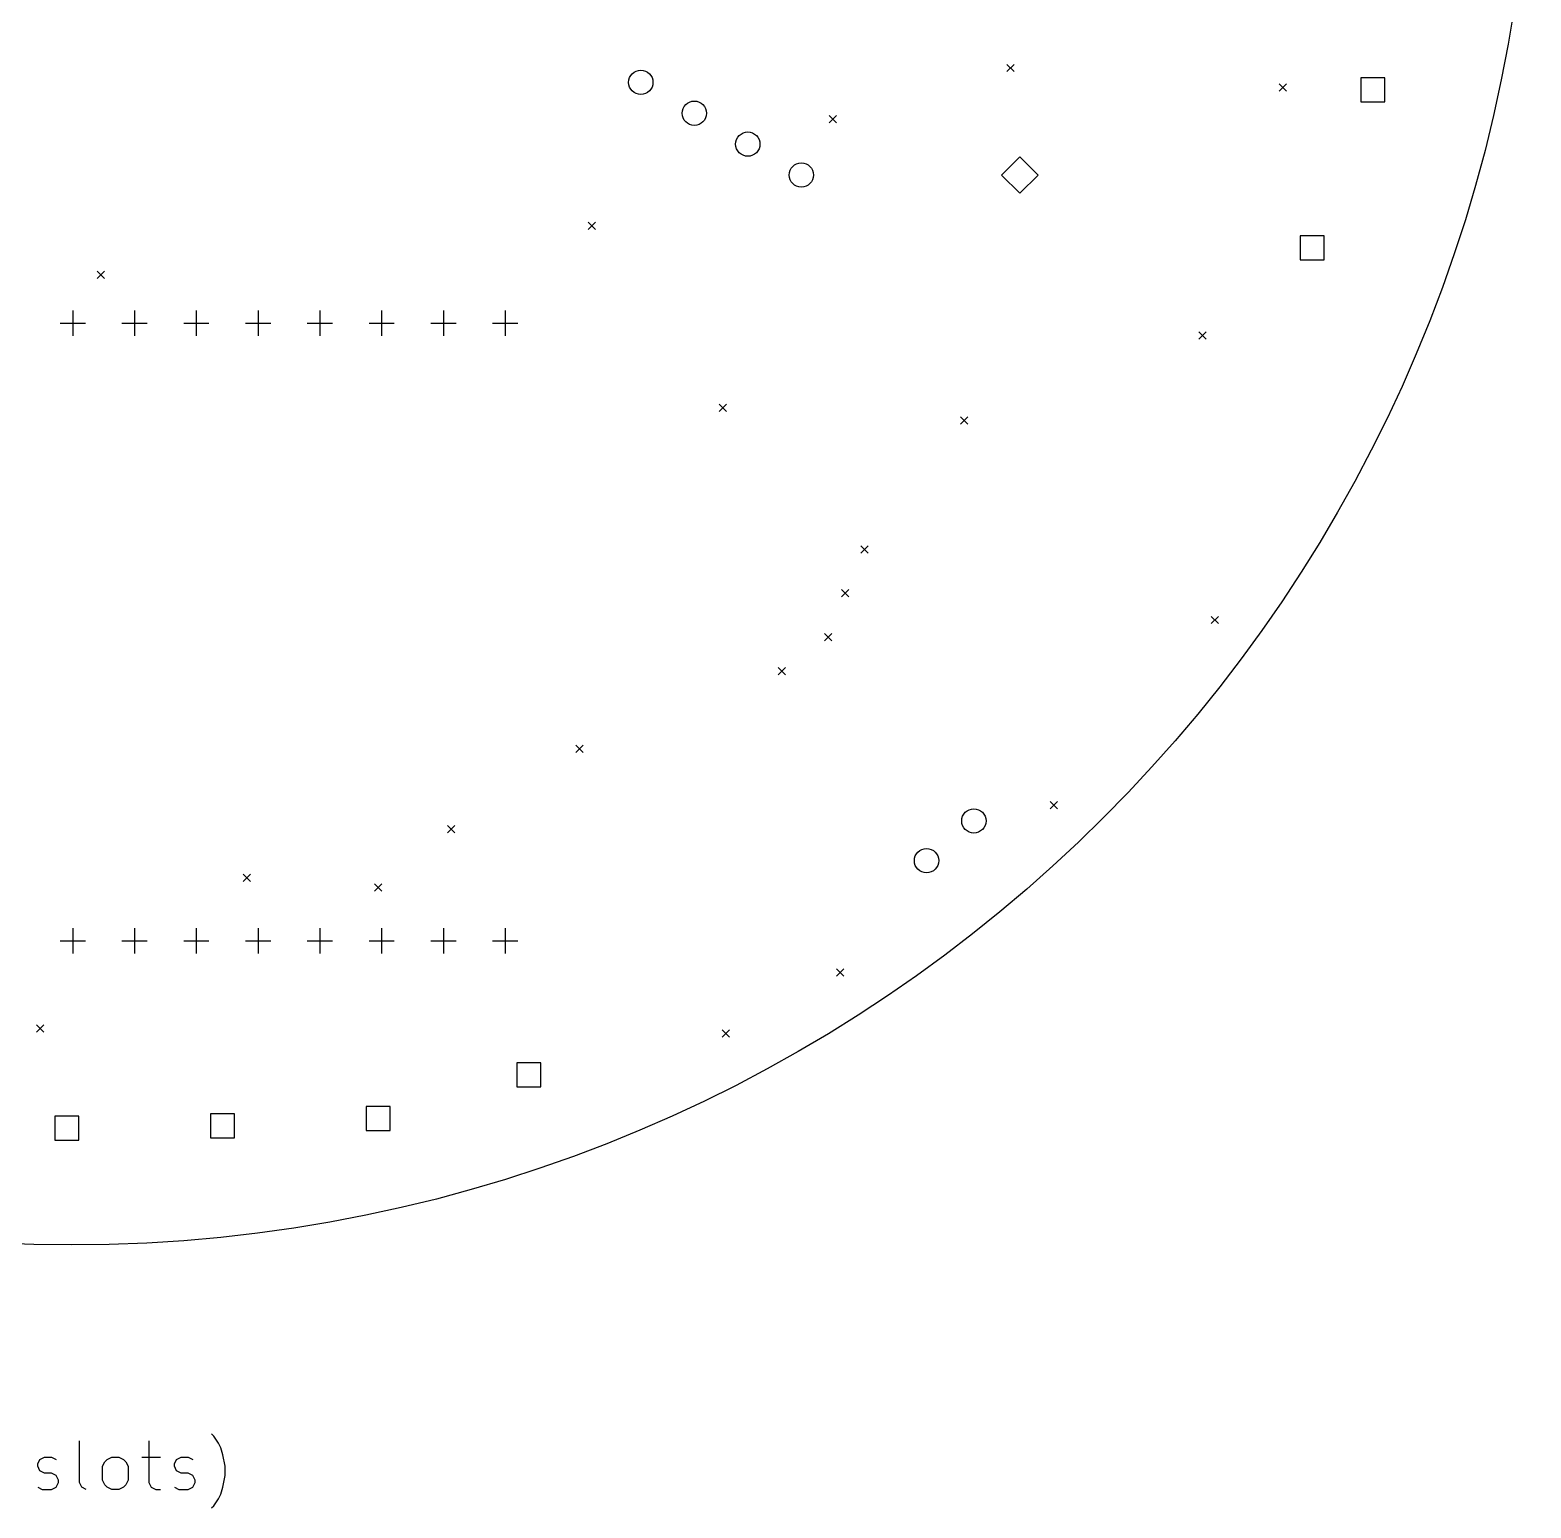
# Model space of a CAD drawing. Extents: x 38 to 160, y -179 to -40.
# Drawn here: x 98.3 to 160, y -170.8 to -110 of the extents above; entities that cross this region are included whole.
import ezdxf

# ---------------------------------------------------------------- set-up
doc = ezdxf.new("R2010")
doc.units = 0
doc.layers.add('BLACK', color=7, linetype='CONTINUOUS')

msp = doc.modelspace()

# ---------------------------------------------------------------- linework, layer by layer
at = {"layer": 'BLACK', "linetype": 'CONTINUOUS'}
for p, q in [((138.45, -111.45), (138.75, -111.75)), ((138.75, -111.45), (138.45, -111.75)), ((149.65, -112.25), (149.95, -112.55)), ((149.95, -112.25), (149.65, -112.55)), ((153.995686, -112.005728), (153.005728, -112.005728)), ((153.005728, -112.005728), (153.005728, -112.995686)), ((153.995686, -112.995686), (153.995686, -112.005728)), ((131.15, -113.55), (131.45, -113.85)), ((131.45, -113.55), (131.15, -113.85)), ((153.005728, -112.995686), (153.995686, -112.995686)), ((138.983279, -115.249825), (138.233279, -115.999825)), ((139.733279, -115.999825), (138.983279, -115.249825)), ((138.233279, -115.999825), (138.983279, -116.749825)), ((138.983279, -116.749825), (139.733279, -115.999825)), ((121.2366, -117.9346), (121.5366, -118.2346)), ((121.5366, -117.9346), (121.2366, -118.2346)), ((151.494979, -118.505021), (150.505021, -118.505021)), ((150.505021, -118.505021), (150.505021, -119.494979)), ((151.494979, -119.494979), (151.494979, -118.505021)), ((150.505021, -119.494979), (151.494979, -119.494979)), ((101.05, -119.95), (101.35, -120.25)), ((101.35, -119.95), (101.05, -120.25)), ((99.525958, -122.096128), (100.565958, -122.096128)), ((100.045958, -121.576128), (100.045958, -122.616128)), ((102.065958, -122.096128), (103.105958, -122.096128)), ((102.585958, -121.576128), (102.585958, -122.616128)), ((104.605958, -122.096128), (105.645958, -122.096128)), ((105.125958, -121.576128), (105.125958, -122.616128)), ((107.145958, -122.096128), (108.185958, -122.096128)), ((107.665958, -121.576128), (107.665958, -122.616128)), ((109.685958, -122.096128), (110.725958, -122.096128)), ((110.205958, -121.576128), (110.205958, -122.616128)), ((112.225958, -122.096128), (113.265958, -122.096128)), ((112.745958, -121.576128), (112.745958, -122.616128)), ((114.765958, -122.096128), (115.805958, -122.096128)), ((115.285958, -121.576128), (115.285958, -122.616128)), ((117.305958, -122.096128), (118.345958, -122.096128)), ((117.825958, -121.576128), (117.825958, -122.616128)), ((146.35, -122.45), (146.65, -122.75)), ((146.65, -122.45), (146.35, -122.75)), ((126.6214, -125.4276), (126.9214, -125.7276)), ((126.9214, -125.4276), (126.6214, -125.7276)), ((136.55, -125.95), (136.85, -126.25)), ((136.85, -125.95), (136.55, -126.25)), ((132.45, -131.25), (132.75, -131.55)), ((132.75, -131.25), (132.45, -131.55)), ((131.65, -133.05), (131.95, -133.35)), ((131.95, -133.05), (131.65, -133.35)), ((146.85, -134.15), (147.15, -134.45)), ((147.15, -134.15), (146.85, -134.45)), ((130.95, -134.85), (131.25, -135.15)), ((131.25, -134.85), (130.95, -135.15)), ((129.05, -136.25), (129.35, -136.55)), ((129.35, -136.25), (129.05, -136.55)), ((120.7286, -139.4484), (121.0286, -139.7484)), ((121.0286, -139.4484), (120.7286, -139.7484)), ((140.2358, -141.7598), (140.5358, -142.0598)), ((140.5358, -141.7598), (140.2358, -142.0598)), ((115.45, -142.75), (115.75, -143.05)), ((115.75, -142.75), (115.45, -143.05)), ((107.05, -144.75), (107.35, -145.05)), ((107.35, -144.75), (107.05, -145.05)), ((112.45, -145.15), (112.75, -145.45)), ((112.75, -145.15), (112.45, -145.45)), ((100.045958, -146.976128), (100.045958, -148.016128)), ((102.585958, -146.976128), (102.585958, -148.016128)), ((105.125958, -146.976128), (105.125958, -148.016128)), ((107.665958, -146.976128), (107.665958, -148.016128)), ((110.205958, -146.976128), (110.205958, -148.016128)), ((112.745958, -146.976128), (112.745958, -148.016128)), ((115.285958, -146.976128), (115.285958, -148.016128)), ((117.825958, -146.976128), (117.825958, -148.016128)), ((99.525958, -147.496128), (100.565958, -147.496128)), ((102.065958, -147.496128), (103.105958, -147.496128)), ((104.605958, -147.496128), (105.645958, -147.496128)), ((107.145958, -147.496128), (108.185958, -147.496128)), ((109.685958, -147.496128), (110.725958, -147.496128)), ((112.225958, -147.496128), (113.265958, -147.496128)), ((114.765958, -147.496128), (115.805958, -147.496128)), ((117.305958, -147.496128), (118.345958, -147.496128)), ((131.45, -148.65), (131.75, -148.95)), ((131.75, -148.65), (131.45, -148.95)), ((98.55, -150.95), (98.85, -151.25)), ((98.85, -150.95), (98.55, -151.25)), ((126.75, -151.15), (127.05, -151.45)), ((127.05, -151.15), (126.75, -151.45)), ((119.294979, -152.505021), (118.305021, -152.505021)), ((118.305021, -152.505021), (118.305021, -153.494979)), ((119.294979, -153.494979), (119.294979, -152.505021)), ((118.305021, -153.494979), (119.294979, -153.494979)), ((100.294979, -154.705021), (99.305021, -154.705021)), ((99.305021, -154.705021), (99.305021, -155.694979)), ((100.294979, -155.694979), (100.294979, -154.705021)), ((106.694979, -154.605021), (105.705021, -154.605021)), ((105.705021, -154.605021), (105.705021, -155.594979)), ((106.694979, -155.594979), (106.694979, -154.605021)), ((113.094979, -154.307021), (112.105021, -154.307021)), ((112.105021, -154.307021), (112.105021, -155.296979)), ((113.094979, -155.296979), (113.094979, -154.307021)), ((112.105021, -155.296979), (113.094979, -155.296979)), ((99.305021, -155.694979), (100.294979, -155.694979)), ((105.705021, -155.594979), (106.694979, -155.594979)), ((105.841108, -167.864361), (105.74587, -167.769123)), ((100.317298, -169.769123), (100.317298, -168.054838)), ((103.174441, -168.054838), (103.174441, -169.769123)), ((106.031584, -168.150076), (105.841108, -167.864361)), ((106.126822, -168.340552), (106.031584, -168.150076)), ((106.22206, -168.626266), (106.126822, -168.340552)), ((98.603012, -169.007219), (98.69825, -168.816742)), ((98.603012, -169.102457), (98.603012, -169.007219)), ((98.69825, -168.816742), (98.888726, -168.721504)), ((98.888726, -168.721504), (99.17444, -168.721504)), ((99.17444, -168.721504), (99.364917, -168.816742)), ((101.269679, -169.102457), (101.364917, -168.91198)), ((101.364917, -168.91198), (101.460155, -168.816742)), ((101.460155, -168.816742), (101.650631, -168.721504)), ((101.650631, -168.721504), (101.936346, -168.721504)), ((101.936346, -168.721504), (102.126822, -168.816742)), ((102.126822, -168.816742), (102.22206, -168.91198)), ((102.22206, -168.91198), (102.317298, -169.102457)), ((102.888727, -168.721504), (103.650631, -168.721504)), ((104.22206, -169.007219), (104.317298, -168.816742)), ((104.22206, -169.102457), (104.22206, -169.007219)), ((104.317298, -168.816742), (104.507774, -168.721504)), ((104.507774, -168.721504), (104.793488, -168.721504)), ((104.793488, -168.721504), (104.983965, -168.816742)), ((106.317298, -169.102457), (106.22206, -168.626266)), ((98.69825, -169.292933), (98.603012, -169.102457)), ((98.888726, -169.388171), (98.69825, -169.292933)), ((99.17444, -169.388171), (98.888726, -169.388171)), ((99.364917, -169.483409), (99.17444, -169.388171)), ((99.460155, -169.673885), (99.364917, -169.483409)), ((99.460155, -169.769123), (99.460155, -169.673885)), ((101.269679, -169.673885), (101.269679, -169.102457)), ((101.364917, -169.864361), (101.269679, -169.673885)), ((102.317298, -169.673885), (102.22206, -169.864361)), ((102.317298, -169.102457), (102.317298, -169.673885)), ((104.317298, -169.292933), (104.22206, -169.102457)), ((104.507774, -169.388171), (104.317298, -169.292933)), ((104.793488, -169.388171), (104.507774, -169.388171)), ((104.983965, -169.483409), (104.793488, -169.388171)), ((105.079203, -169.673885), (104.983965, -169.483409)), ((105.079203, -169.769123), (105.079203, -169.673885)), ((106.22206, -169.9596), (106.317298, -169.483409)), ((106.317298, -169.483409), (106.317298, -169.102457)), ((98.603012, -169.9596), (98.793488, -170.054838)), ((98.793488, -170.054838), (99.17444, -170.054838)), ((99.17444, -170.054838), (99.364917, -169.9596)), ((99.364917, -169.9596), (99.460155, -169.769123)), ((100.412536, -169.9596), (100.317298, -169.769123)), ((100.603012, -170.054838), (100.412536, -169.9596)), ((101.460155, -169.9596), (101.364917, -169.864361)), ((101.650631, -170.054838), (101.460155, -169.9596)), ((101.936346, -170.054838), (101.650631, -170.054838)), ((102.126822, -169.9596), (101.936346, -170.054838)), ((102.22206, -169.864361), (102.126822, -169.9596)), ((103.174441, -169.769123), (103.269679, -169.9596)), ((103.269679, -169.9596), (103.460155, -170.054838)), ((103.460155, -170.054838), (103.650631, -170.054838)), ((104.22206, -169.9596), (104.412536, -170.054838)), ((104.412536, -170.054838), (104.793488, -170.054838)), ((104.793488, -170.054838), (104.983965, -169.9596)), ((104.983965, -169.9596), (105.079203, -169.769123)), ((106.031584, -170.43579), (106.126822, -170.245314)), ((106.126822, -170.245314), (106.22206, -169.9596)), ((105.74587, -170.816742), (105.841108, -170.721504)), ((105.841108, -170.721504), (106.031584, -170.43579))]:
    msp.add_line(p, q, dxfattribs=at)
at = {"layer": 'BLACK'}
for centre, radius in [((100, -100), 60), ((123.400886, -112.19), 0.5), ((125.600591, -113.46), 0.5), ((127.800295, -114.73), 0.5), ((130, -116), 0.5), ((137.094048, -142.561874), 0.5), ((135.148294, -144.194554), 0.5)]:
    msp.add_circle(centre, radius, dxfattribs=at)

doc.saveas('drawing.dxf')
